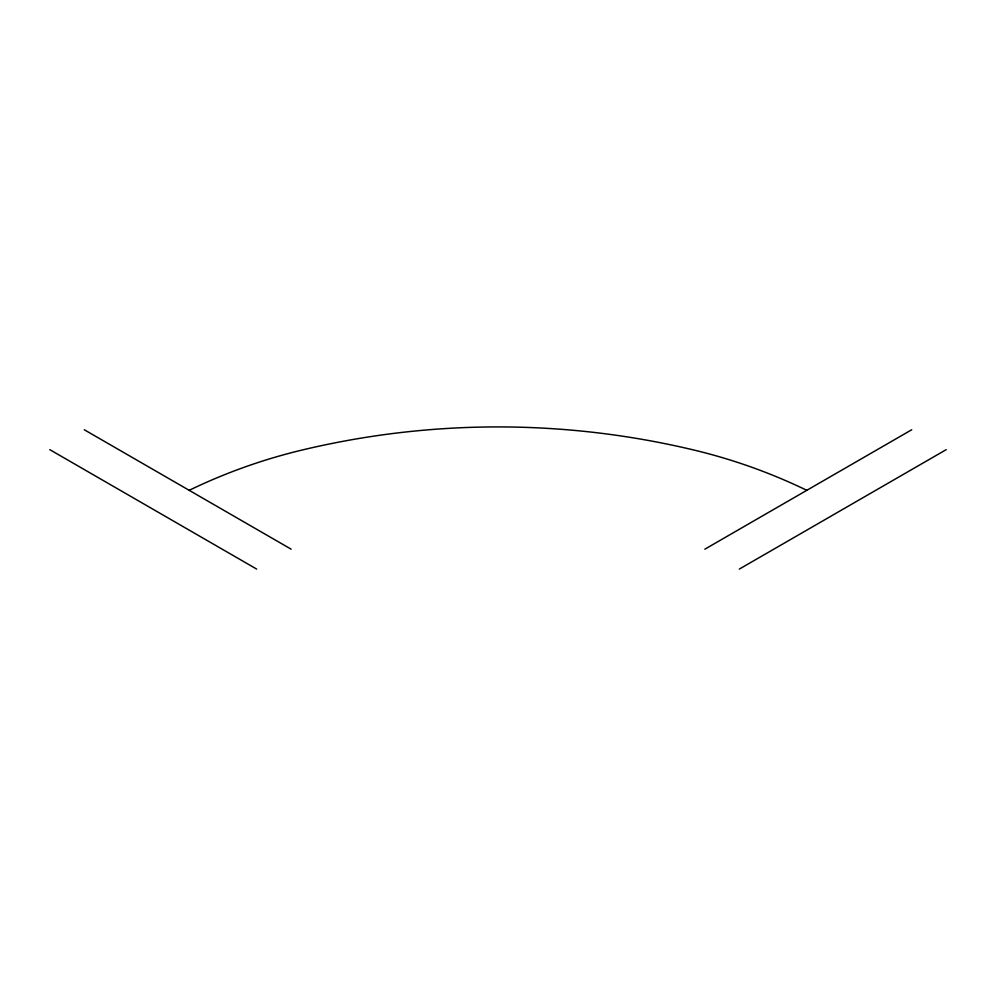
<?xml version="1.0" encoding="UTF-8"?>
<svg xmlns="http://www.w3.org/2000/svg" width="996" height="996" viewBox="0 0 996 996"><rect width="100%" height="100%" fill="white"/><g stroke="black" fill="none" stroke-linecap="round" stroke-linejoin="round"><path stroke-width="1.49" d="M704.857 549.182L911.726 429.749M739.343 569.077L946.2 449.657M84.274 429.749L291.143 549.182M49.8 449.657L256.657 569.077M806.81 490.318A557.162 557.162 0 0 0 693.776 450.005A841.732 841.732 0 0 0 302.224 450.005A557.162 557.162 0 0 0 189.19 490.318"/></g></svg>
